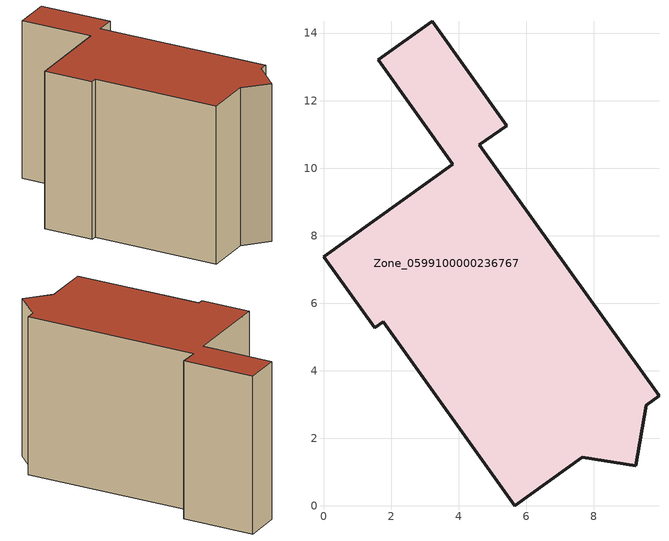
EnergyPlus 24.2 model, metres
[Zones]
Zone_0599100000236767
 floor ground (C_G): 7.67,1.44 5.66,0 1.77,5.45 1.52,5.27 0,7.38 3.83,10.12 1.62,13.21 3.22,14.35 5.42,11.25 4.62,10.69 9.94,3.26 9.56,2.98 9.25,1.19 z0
 wall outside (C_F): 5.42,11.25 3.22,14.35 1.62,13.21 3.83,10.12 0,7.38 1.52,5.27 1.77,5.45 5.66,0 7.67,1.44 9.25,1.19 9.56,2.98 9.94,3.26 4.62,10.69 5.42,11.25 z0:8.41
 roof outside (C_R): 9.56,2.98 9.94,3.26 4.62,10.69 5.42,11.25 3.22,14.35 1.62,13.21 3.83,10.12 0,7.38 1.52,5.27 1.77,5.45 5.66,0 7.67,1.44 9.25,1.19 z8.41
[BUILDING]
Pand.0599100000236767: North Axis=0; Terrain=City; Loads Convergence Tolerance Value=0.04; Temperature Convergence Tolerance Value=0.4; Solar Distribution=FullExterior; Maximum Number of Warmup Days=25; Minimum Number of Warmup Days=1
[Site:Location]
Rotterdam.The.Hague.AP_ZH_NLD Design_Conditions: Latitude=51.96; Longitude=4.45; Time Zone=1; Elevation=-4.5
[SITE:GROUNDTEMPERATURE:BUILDINGSURFACE]
18, 18, 18, 18, 18, 18, 18, 18, 18, 18, 18, 18
[MATERIAL] Thermal Absorptance=0.9; Solar Absorptance=0.7; Visible Absorptance=0.7
Name | Roughness | Thickness | Conductivity | Density | Specific Heat
G.TI.1975-1991 | MediumSmooth | 0.15 | 0.288461 | 540 | 1210
F.TI.1975-1991 | Rough | 0.3 | 0.230769 | 1920 | 840
R.TI.1975-1991 | MediumRough | 0.2 | 0.153846 | 1500 | 1000
[CONSTRUCTION]
C_G: G.TI.1975-1991
C_F: F.TI.1975-1991
C_R: R.TI.1975-1991
[ZONE]
Zone_0599100000236767: Type=1; Multiplier=1; Ceiling Height=Autocalculate; Volume=Autocalculate; Floor Area=autocalculate; Part of Total Floor Area=Yes
[ZONEINFILTRATION:DESIGNFLOWRATE]
Infil_Zone_0599100000236767: Zone or ZoneList or Space or SpaceList=Zone_0599100000236767; Schedule=AlwaysOn; Design Flow Rate Calculation Method=Flow/Area; Flow Rate per Floor Area=0.003; Constant Term Coefficient=1; Temperature Term Coefficient=0; Velocity Term Coefficient=0; Velocity Squared Term Coefficient=0
[HVACTEMPLATE:ZONE:IDEALLOADSAIRSYSTEM]
Zone_0599100000236767: Maximum Heating Supply Air Temperature=50; Minimum Cooling Supply Air Temperature=13; Maximum Heating Supply Air Humidity Ratio=0.0156; Minimum Cooling Supply Air Humidity Ratio=0.0077; Heating Limit=NoLimit; Cooling Limit=NoLimit; Dehumidification Control Type=ConstantSensibleHeatRatio; Cooling Sensible Heat Ratio=0.7; Dehumidification Setpoint=60; Humidification Control Type=None; Humidification Setpoint=30; Outdoor Air Method=None; Outdoor Air Flow Rate per Person=0.00944; Outdoor Air Flow Rate per Zone Floor Area=0; Outdoor Air Flow Rate per Zone=0; Demand Controlled Ventilation Type=None; Outdoor Air Economizer Type=NoEconomizer; Heat Recovery Type=None; Sensible Heat Recovery Effectiveness=0.7; Latent Heat Recovery Effectiveness=0.65
[ZONECONTROL:THERMOSTAT]
ThermostatControl_Zone_0599100000236767: Zone or ZoneList=Zone_0599100000236767; Control Type Schedule=DualSetpointControlType; Control 1=Thermostat_Zone_0599100000236767; Temperature Difference Between Cutout And Setpoint=0
[THERMOSTATSETPOINT:DUALSETPOINT]
Thermostat_Zone_0599100000236767: Heating Setpoint Temperature Schedule=HeatingSetpoint_Zone_0599100000236767; Cooling Setpoint Temperature Schedule=CoolingSetpoint_Zone_0599100000236767
[SCHEDULE:COMPACT]
HeatingSetpoint_Zone_0599100000236767: Through: 12/31, For: AllDays, Until: 24:00, 21
CoolingSetpoint_Zone_0599100000236767: Through: 12/31, For: AllDays, Until: 24:00, 24
DualSetpointControlType: Through: 12/31, For: AllDays, Until: 24:00, 4
AlwaysOn: Through: 12/31, For: AllDays, Until: 24:00, 1
